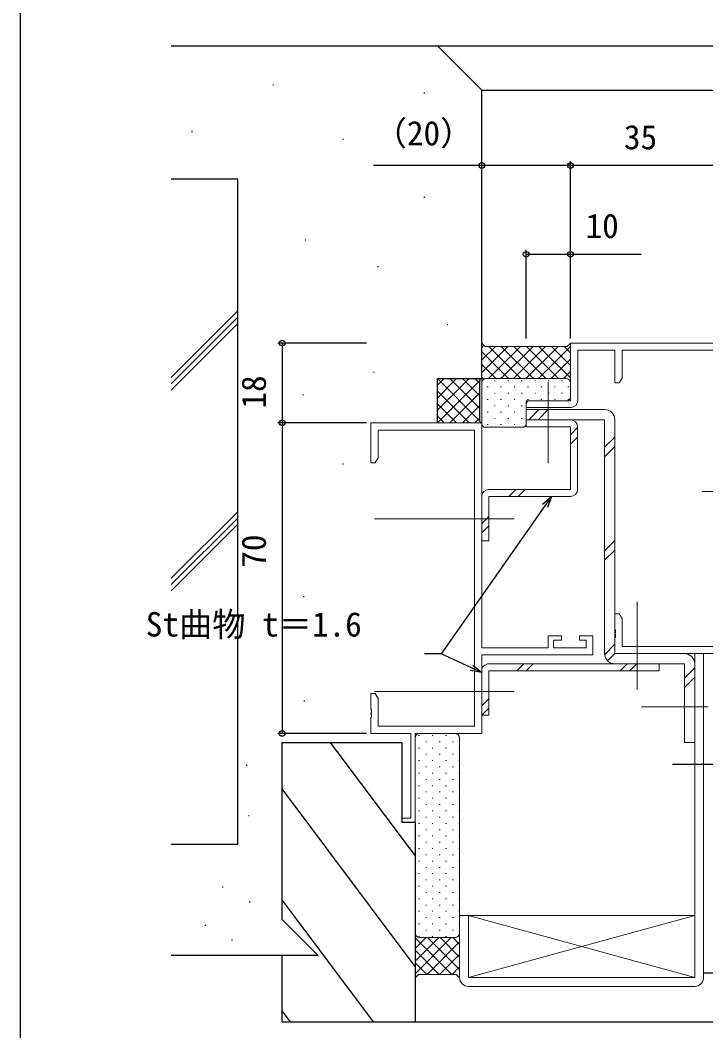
# Model space of a CAD drawing. Units: millimetres, scale not verified. Extents: x -437 to 438, y -554 to 551.
# Drawn here: x -436.8 to -282.3, y -338.2 to -110.5 of the extents above; entities that cross this region are included whole.
import ezdxf
from ezdxf.enums import TextEntityAlignment as Align

# ---------------------------------------------------------------- set-up
doc = ezdxf.new("R2010")
doc.units = ezdxf.units.MM
doc.header["$LTSCALE"] = 4
for name, color, linetype, lineweight in [('0-2_YKK_11', 7, 'Continuous', 18), ('0-3_YKK_11E', 4, 'Continuous', 18), ('0-5_YKK_13', 4, 'Continuous', 18)]:
    doc.layers.add(name, color=color, linetype=linetype, lineweight=lineweight)
for name, color, linetype in [('0-4_YKK_12', 2, 'Continuous'), ('0-7_YKK_D', 6, 'Continuous'), ('0-8_YKK_ZWAK', 7, 'Continuous'), ('0-9_YSS_K', 3, 'Continuous'), ('0-A_YSS_KE', 3, 'Continuous')]:
    doc.layers.add(name, color=color, linetype=linetype)
doc.styles.add('ＭＳ ゴシック', font='')
doc.styles.get('ＭＳ ゴシック').set_extended_font_data('MS Gothic')

msp = doc.modelspace()

# ---------------------------------------------------------------- linework, layer by layer
at = {"layer": '0-2_YKK_11', "color": 211}
for points in [[(-312.63, -197.7), (-322.76, -197.7), (-322.76, -196.2), (-312.76, -196.2), (-312.76, -183.2), (-277.76, -183.2)], [(-279.39, -251.57), (-279.39, -184.83), (-301.13, -184.83), (-301.13, -191.109), (-301.76, -192.2), (-302.76, -192.2), (-302.76, -184.83), (-311.13, -184.83), (-311.13, -196.2)], [(-277.76, -253.2), (-302.76, -253.2), (-302.76, -249.658), (-302.64, -249.475), (-302.64, -248.925), (-302.76, -248.742), (-302.76, -248.658), (-302.64, -248.475), (-302.64, -247.925), (-302.76, -247.742), (-302.76, -244.2), (-301.76, -244.2), (-301.13, -245.291), (-301.13, -251.57), (-279.39, -251.57)]]:
    msp.add_lwpolyline(points, dxfattribs=at)
msp.add_arc((-312.63, -196.2), 1.5, 270.00001, 359.99999, dxfattribs=at)
at = {"layer": '0-3_YKK_11E'}
for points in [[(-334.39, -202.831), (-334.39, -269.571), (-356.13, -269.571), (-356.13, -263.293), (-356.76, -262.201), (-357.76, -262.201), (-357.76, -265.743), (-357.64, -265.926), (-357.64, -266.476), (-357.76, -266.66), (-357.76, -266.743), (-357.64, -266.926), (-357.64, -267.476), (-357.76, -267.66), (-357.76, -271.201), (-348.76, -271.201), (-348.76, -290.301), (-350.76, -290.301), (-350.76, -291.201), (-347.76, -291.201), (-347.76, -271.201), (-332.76, -271.201), (-332.76, -253.501), (-307.76, -253.501), (-307.76, -249.201), (-310.76, -249.201), (-310.76, -250.201), (-309.26, -250.201), (-309.26, -251.871), (-316.56, -251.871), (-316.56, -250.201), (-314.76, -250.201), (-314.76, -249.201), (-317.76, -249.201), (-317.76, -251.871), (-332.76, -251.871), (-332.76, -201.201), (-357.76, -201.201), (-357.76, -210.201), (-356.76, -210.201)], [(-356.76, -210.201), (-356.13, -209.11), (-356.13, -202.831), (-334.39, -202.831)]]:
    msp.add_lwpolyline(points, dxfattribs=at)
at = {"layer": '0-4_YKK_12'}
for p, q in [((-342.76, -116.2), (3.72, -116.2)), ((-332.76, -126.2), (3.72, -126.2)), ((-273.946, -278.2), (-289.765, -278.2)), ((3.72, -325.2), (-282.761, -325.2))]:
    msp.add_line(p, q, dxfattribs=at)
at = {"layer": '0-5_YKK_13'}
for p, q in [((-332.261, -183.699), (-332.76, -184.198)), ((-326.855, -183.95), (-332.76, -189.855)), ((-329.684, -183.95), (-332.76, -187.026)), ((-324.027, -183.95), (-331.277, -191.2)), ((-331.188, -183.95), (-323.938, -191.2)), ((-321.199, -183.95), (-328.449, -191.2)), ((-328.359, -183.95), (-321.109, -191.2)), ((-318.37, -183.95), (-325.62, -191.2)), ((-325.531, -183.95), (-318.281, -191.2)), ((-315.542, -183.95), (-322.792, -191.2)), ((-322.702, -183.95), (-315.452, -191.2)), ((-312.76, -183.997), (-319.963, -191.2)), ((-319.874, -183.95), (-312.76, -191.064)), ((-317.045, -183.95), (-312.76, -188.235)), ((-314.217, -183.95), (-312.76, -185.407)), ((-312.76, -183.2), (-312.76, -192.2)), ((-332.76, -185.206), (-326.766, -191.2)), ((-332.76, -188.034), (-329.594, -191.2)), ((-312.76, -186.825), (-317.135, -191.2)), ((-332.76, -190.863), (-332.278, -191.345)), ((-313.76, -191.2), (-331.76, -191.2)), ((-331.76, -191.2), (-313.76, -191.2)), ((-312.76, -189.654), (-314.306, -191.2)), ((-332.76, -201.4), (-332.76, -192.191)), ((-331.535, -193.11), (-331.335, -193.11)), ((-329.92, -191.695), (-329.72, -191.695)), ((-328.505, -193.11), (-328.305, -193.11)), ((-326.89, -191.695), (-326.69, -191.695)), ((-325.475, -193.11), (-325.275, -193.11)), ((-323.86, -191.695), (-323.66, -191.695)), ((-322.445, -193.11), (-322.245, -193.11)), ((-320.83, -191.695), (-320.63, -191.695)), ((-319.415, -193.11), (-319.215, -193.11)), ((-317.8, -191.695), (-317.6, -191.695)), ((-317.765, -210.31), (-317.765, -192)), ((-316.385, -193.11), (-316.185, -193.11)), ((-314.77, -191.695), (-314.57, -191.695)), ((-313.355, -193.11), (-313.155, -193.11)), ((-312.76, -192.2), (-312.76, -195.4)), ((-332.76, -194.525), (-332.75, -194.525)), ((-329.92, -194.525), (-329.72, -194.525)), ((-326.89, -194.525), (-326.69, -194.525)), ((-323.86, -194.525), (-323.66, -194.525)), ((-320.83, -194.525), (-320.63, -194.525)), ((-317.8, -194.525), (-317.6, -194.525)), ((-314.77, -194.525), (-314.57, -194.525)), ((-332.76, -197.355), (-332.75, -197.355)), ((-331.535, -195.94), (-331.335, -195.94)), ((-329.92, -197.355), (-329.72, -197.355)), ((-328.505, -195.94), (-328.305, -195.94)), ((-326.89, -197.355), (-326.69, -197.355)), ((-325.475, -195.94), (-325.275, -195.94)), ((-323.86, -197.355), (-323.66, -197.355)), ((-322.76, -196.95), (-322.76, -201.4)), ((-322.445, -195.94), (-322.245, -195.94)), ((-313.56, -196.2), (-322.013, -196.2)), ((-319.415, -195.94), (-319.215, -195.94)), ((-316.385, -195.94), (-316.185, -195.94)), ((-313.355, -195.94), (-313.155, -195.94)), ((-332.76, -200.185), (-332.75, -200.185)), ((-331.535, -198.77), (-331.335, -198.77)), ((-329.92, -200.185), (-329.72, -200.185)), ((-328.505, -198.77), (-328.305, -198.77)), ((-326.89, -200.185), (-326.69, -200.185)), ((-325.475, -198.77), (-325.275, -198.77)), ((-323.86, -200.185), (-323.66, -200.185)), ((-323.56, -202.2), (-331.96, -202.2)), ((-331.535, -201.6), (-331.335, -201.6)), ((-328.505, -201.6), (-328.305, -201.6)), ((-325.475, -201.6), (-325.275, -201.6)), ((-283.075, -216.7), (-272.445, -216.7)), ((-325.46, -222.801), (-356.96, -222.801)), ((-297.76, -256.5), (-297.76, -241.5)), ((-297.76, -261.3), (-297.76, -242.99)), ((-325.46, -261.7), (-356.96, -261.7)), ((-281.76, -265.2), (-296.76, -265.2)), ((-347.76, -316.2), (-347.76, -272.201)), ((-346.8, -271.65), (-347, -271.65)), ((-346.76, -271.201), (-338.76, -271.201)), ((-345.185, -273.065), (-345.385, -273.065)), ((-343.77, -271.65), (-343.97, -271.65)), ((-342.155, -273.065), (-342.355, -273.065)), ((-340.74, -271.65), (-340.94, -271.65)), ((-339.125, -273.065), (-339.325, -273.065)), ((-337.76, -272.201), (-337.76, -316.2)), ((-346.8, -274.48), (-347, -274.48)), ((-343.77, -274.48), (-343.97, -274.48)), ((-340.74, -274.48), (-340.94, -274.48)), ((-337.76, -274.48), (-337.91, -274.48)), ((-346.8, -277.31), (-347, -277.31)), ((-345.185, -275.895), (-345.385, -275.895)), ((-343.77, -277.31), (-343.97, -277.31)), ((-342.155, -275.895), (-342.355, -275.895)), ((-340.74, -277.31), (-340.94, -277.31)), ((-339.125, -275.895), (-339.325, -275.895)), ((-337.76, -277.31), (-337.91, -277.31)), ((-345.185, -278.725), (-345.385, -278.725)), ((-342.155, -278.725), (-342.355, -278.725)), ((-339.125, -278.725), (-339.325, -278.725)), ((-346.8, -280.14), (-347, -280.14)), ((-345.185, -281.555), (-345.385, -281.555)), ((-343.77, -280.14), (-343.97, -280.14)), ((-342.155, -281.555), (-342.355, -281.555)), ((-340.74, -280.14), (-340.94, -280.14)), ((-339.125, -281.555), (-339.325, -281.555)), ((-337.76, -280.14), (-337.91, -280.14)), ((-346.8, -282.97), (-347, -282.97)), ((-345.185, -284.385), (-345.385, -284.385)), ((-343.77, -282.97), (-343.97, -282.97)), ((-342.155, -284.385), (-342.355, -284.385)), ((-340.74, -282.97), (-340.94, -282.97)), ((-339.125, -284.385), (-339.325, -284.385)), ((-337.76, -282.97), (-337.91, -282.97)), ((-346.8, -285.8), (-347, -285.8)), ((-343.77, -285.8), (-343.97, -285.8)), ((-340.74, -285.8), (-340.94, -285.8)), ((-337.76, -285.8), (-337.91, -285.8)), ((-346.8, -288.63), (-347, -288.63)), ((-345.185, -287.215), (-345.385, -287.215)), ((-343.77, -288.63), (-343.97, -288.63)), ((-342.155, -287.215), (-342.355, -287.215)), ((-340.74, -288.63), (-340.94, -288.63)), ((-339.125, -287.215), (-339.325, -287.215)), ((-337.76, -288.63), (-337.91, -288.63)), ((-346.8, -291.46), (-347, -291.46)), ((-345.185, -290.045), (-345.385, -290.045)), ((-343.77, -291.46), (-343.97, -291.46)), ((-342.155, -290.045), (-342.355, -290.045)), ((-340.74, -291.46), (-340.94, -291.46)), ((-339.125, -290.045), (-339.325, -290.045)), ((-337.76, -291.46), (-337.91, -291.46)), ((-345.185, -292.875), (-345.385, -292.875)), ((-342.155, -292.875), (-342.355, -292.875)), ((-339.125, -292.875), (-339.325, -292.875)), ((-346.8, -294.29), (-347, -294.29)), ((-345.185, -295.705), (-345.385, -295.705)), ((-343.77, -294.29), (-343.97, -294.29)), ((-342.155, -295.705), (-342.355, -295.705)), ((-340.74, -294.29), (-340.94, -294.29)), ((-339.125, -295.705), (-339.325, -295.705)), ((-337.76, -294.29), (-337.91, -294.29)), ((-346.8, -297.12), (-347, -297.12)), ((-343.77, -297.12), (-343.97, -297.12)), ((-340.74, -297.12), (-340.94, -297.12)), ((-337.76, -297.12), (-337.91, -297.12)), ((-346.8, -299.95), (-347, -299.95)), ((-345.185, -298.535), (-345.385, -298.535)), ((-343.77, -299.95), (-343.97, -299.95)), ((-342.155, -298.535), (-342.355, -298.535)), ((-340.74, -299.95), (-340.94, -299.95)), ((-339.125, -298.535), (-339.325, -298.535)), ((-337.76, -299.95), (-337.91, -299.95)), ((-346.8, -302.78), (-347, -302.78)), ((-345.185, -301.365), (-345.385, -301.365)), ((-343.77, -302.78), (-343.97, -302.78)), ((-342.155, -301.365), (-342.355, -301.365)), ((-340.74, -302.78), (-340.94, -302.78)), ((-339.125, -301.365), (-339.325, -301.365)), ((-337.76, -302.78), (-337.91, -302.78)), ((-345.185, -304.195), (-345.385, -304.195)), ((-342.155, -304.195), (-342.355, -304.195)), ((-339.125, -304.195), (-339.325, -304.195)), ((-346.8, -305.61), (-347, -305.61)), ((-345.185, -307.025), (-345.385, -307.025)), ((-343.77, -305.61), (-343.97, -305.61)), ((-342.155, -307.025), (-342.355, -307.025)), ((-340.74, -305.61), (-340.94, -305.61)), ((-339.125, -307.025), (-339.325, -307.025)), ((-337.76, -305.61), (-337.91, -305.61)), ((-346.8, -308.44), (-347, -308.44)), ((-343.77, -308.44), (-343.97, -308.44)), ((-340.74, -308.44), (-340.94, -308.44)), ((-337.76, -308.44), (-337.91, -308.44)), ((-346.8, -311.27), (-347, -311.27)), ((-345.185, -309.855), (-345.385, -309.855)), ((-343.77, -311.27), (-343.97, -311.27)), ((-342.155, -309.855), (-342.355, -309.855)), ((-340.74, -311.27), (-340.94, -311.27)), ((-339.125, -309.855), (-339.325, -309.855)), ((-337.76, -311.27), (-337.91, -311.27)), ((-346.8, -314.1), (-347, -314.1)), ((-345.185, -312.685), (-345.385, -312.685)), ((-343.77, -314.1), (-343.97, -314.1)), ((-342.155, -312.685), (-342.355, -312.685)), ((-340.74, -314.1), (-340.94, -314.1)), ((-339.125, -312.685), (-339.325, -312.685)), ((-337.76, -314.1), (-337.91, -314.1)), ((-335.76, -312.2), (-284.761, -326.2)), ((-345.185, -315.515), (-345.385, -315.515)), ((-342.155, -315.515), (-342.355, -315.515)), ((-339.125, -315.515), (-339.325, -315.515)), ((-337.76, -316.2), (-337.76, -326.242)), ((-347.621, -316.708), (-347.76, -316.847)), ((-339.628, -317.2), (-347.76, -325.332)), ((-342.456, -317.2), (-347.76, -322.504)), ((-345.285, -317.2), (-347.76, -319.675)), ((-347.76, -317.23), (-339.498, -325.492)), ((-346.8, -316.93), (-347, -316.93)), ((-338.76, -317.2), (-346.76, -317.2)), ((-346.76, -317.2), (-338.76, -317.2)), ((-337.76, -318.161), (-345.091, -325.492)), ((-344.962, -317.2), (-337.76, -324.402)), ((-343.77, -316.93), (-343.97, -316.93)), ((-342.134, -317.2), (-337.76, -321.573)), ((-340.74, -316.93), (-340.94, -316.93)), ((-339.305, -317.2), (-337.76, -318.745)), ((-347.76, -320.059), (-342.327, -325.492)), ((-337.76, -320.989), (-342.263, -325.492)), ((-347.76, -322.887), (-345.155, -325.492)), ((-337.76, -323.817), (-339.435, -325.492)), ((-347.76, -325.716), (-347.497, -325.979))]:
    msp.add_line(p, q, dxfattribs=at)
at = {"layer": '0-5_YKK_13', "color": 1}
for p, q in [((-322.187, -200.5), (-319.887, -198.2)), ((-320.064, -200.5), (-317.764, -198.2)), ((-312.76, -203.87), (-311.16, -202.27)), ((-311.16, -202.1), (-311.16, -216.201)), ((-312.76, -205.993), (-311.16, -204.393)), ((-305.06, -206.708), (-302.76, -204.408)), ((-305.06, -208.831), (-302.76, -206.531)), ((-326.691, -217.801), (-325.091, -216.201)), ((-324.568, -217.801), (-322.968, -216.201)), ((-332.76, -227.801), (-332.76, -217.801)), ((-332.76, -223.87), (-331.16, -222.27)), ((-332.76, -225.993), (-331.16, -224.393)), ((-305.06, -230.043), (-302.76, -227.743)), ((-305.06, -232.166), (-302.76, -229.866)), ((-305.054, -253.371), (-302.76, -251.077)), ((-304.386, -254.826), (-302.76, -253.2)), ((-292.76, -255.5), (-331.16, -255.5)), ((-324.883, -257.1), (-323.283, -255.5)), ((-322.76, -257.1), (-321.16, -255.5)), ((-301.548, -257.1), (-299.948, -255.5)), ((-299.425, -257.1), (-297.825, -255.5)), ((-287.061, -258.713), (-284.761, -256.413)), ((-287.061, -260.836), (-284.761, -258.536)), ((-332.76, -264.977), (-331.16, -263.377)), ((-332.76, -267.1), (-331.16, -265.5)), ((-284.761, -328.2), (-335.76, -328.2))]:
    msp.add_line(p, q, dxfattribs=at)
at = {"layer": '0-5_YKK_13'}
for points in [[(-332.76, -192.2), (-332.76, -183.2), (-332.01, -183.95), (-313.51, -183.95), (-312.76, -183.2)], [(-335.76, -312.2), (-284.761, -312.2), (-335.76, -326.2)], [(-337.76, -326.242), (-338.51, -325.492), (-347.01, -325.492), (-347.76, -326.242), (-347.76, -316.2)], [(-337.76, -326.242), (-338.51, -325.492), (-347.01, -325.492), (-347.76, -326.242)]]:
    msp.add_lwpolyline(points, dxfattribs=at)
at = {"layer": '0-5_YKK_13', "color": 1}
for points in [[(-305.06, -198.2), (-322.76, -198.2), (-322.76, -200.5)], [(-331.16, -216.201), (-312.76, -216.201), (-312.76, -202.1), (-322.76, -202.1), (-322.76, -200.5), (-312.76, -200.5)], [(-322.76, -200.5), (-305.06, -200.5), (-305.06, -253.2)], [(-287.061, -253.2), (-302.76, -253.2), (-302.76, -200.5)], [(-312.76, -217.801), (-331.16, -217.801), (-331.16, -227.801), (-332.76, -227.801)], [(-335.76, -312.2), (-335.76, -326.2), (-284.761, -326.2), (-284.761, -253.2), (-282.761, -253.2), (-282.761, -326.2)], [(-332.76, -257.1), (-332.76, -267.1), (-331.16, -267.1), (-331.16, -257.1), (-292.76, -257.1), (-292.76, -255.5)], [(-302.76, -255.5), (-287.061, -255.5), (-287.061, -273.2), (-284.761, -273.2), (-284.761, -255.5)], [(-337.76, -326.2), (-337.76, -312.2), (-335.76, -312.2)]]:
    msp.add_lwpolyline(points, dxfattribs=at)
at = {"layer": '0-5_YKK_13'}
for centre, radius, start, end in [((-331.76, -192.2), 1, 89.99838, 180.00392), ((-331.76, -192.2), 1, 90, 179.48712), ((-313.76, -192.2), 1, 0, 90), ((-313.76, -192.2), 1, 0, 90), ((-313.56, -195.4), 0.8, 270.00004, 360), ((-322.01, -196.95), 0.75, 90.22739, 179.99864), ((-331.96, -201.4), 0.8, 180, 270), ((-323.56, -201.4), 0.8, 270, 360), ((-346.76, -272.201), 1, 90, 180), ((-338.76, -272.201), 1, 0, 90), ((-346.76, -316.2), 1, 180, 270), ((-346.76, -316.2), 1, 180, 270), ((-338.76, -316.2), 1, 270, 0), ((-338.76, -316.2), 1, 270, 0)]:
    msp.add_arc(centre, radius, start, end, dxfattribs=at)
at = {"layer": '0-5_YKK_13', "color": 1}
for centre, radius, start, end in [((-305.06, -200.5), 2.3, 0, 90), ((-312.76, -202.1), 1.6, 0, 90), ((-331.16, -217.801), 1.6, 90, 180), ((-312.76, -216.201), 1.6, 270, 360), ((-302.76, -253.2), 2.3, 180, 270), ((-287.061, -255.5), 2.3, 359.99999, 90), ((-331.16, -257.1), 1.6, 89.99999, 180), ((-335.76, -326.2), 2, 180, 270), ((-284.761, -326.2), 2, 270, 0)]:
    msp.add_arc(centre, radius, start, end, dxfattribs=at)
at = {"layer": '0-7_YKK_D'}
for p, q in [((-332.76, -182.2), (-332.76, -142.2)), ((-312.76, -182.2), (-312.76, -142.2)), ((-312.76, -182.2), (-312.76, -142.2)), ((-277.76, -143.2), (-312.76, -143.2)), ((-322.76, -182.2), (-322.76, -162.2)), ((-312.76, -182.2), (-312.76, -162.2)), ((-358.76, -183.2), (-378.76, -183.2)), ((-377.76, -183.2), (-377.76, -201.2)), ((-358.76, -201.2), (-378.76, -201.2)), ((-358.76, -201.201), (-378.76, -201.201)), ((-377.76, -201.201), (-377.76, -271.201)), ((-358.76, -271.201), (-378.76, -271.201))]:
    msp.add_line(p, q, dxfattribs=at)
for points in [[(-312.76, -143.2), (-332.76, -143.2), (-357.165, -143.2)], [(-322.76, -163.2), (-312.76, -163.2), (-296.835, -163.2)], [(-317.067, -217.801), (-318.529, -219.89), (-341.875, -253.231), (-345.675, -253.231)], [(-319.089, -219.498), (-317.067, -217.801), (-317.969, -220.282)], [(-332.76, -257.482), (-335.071, -256.404), (-341.875, -253.231)], [(-334.782, -255.785), (-332.76, -257.482), (-335.36, -257.023)]]:
    msp.add_lwpolyline(points, dxfattribs=at)
for centre in [(-332.76, -143.2), (-312.76, -143.2), (-312.76, -143.2), (-322.76, -163.2), (-312.76, -163.2), (-377.76, -183.2), (-377.76, -201.2), (-377.76, -201.201), (-377.76, -271.201)]:
    msp.add_circle(centre, 0.637, dxfattribs=at)
at = {"layer": '0-8_YKK_ZWAK'}
msp.add_line((-436.8, 516.3), (-436.8, -553.7), dxfattribs=at)
at = {"layer": '0-9_YSS_K'}
for p, q in [((-379.67, -125.123), (-379.87, -125.123)), ((-345.615, -126.856), (-345.815, -126.856)), ((-397.96, -135.575), (-398.16, -135.575)), ((-363.906, -137.308), (-364.106, -137.308)), ((-345.615, -150.372), (-345.815, -150.372)), ((-372.396, -160.051), (-372.596, -160.051)), ((-356.067, -166.049), (-356.267, -166.049)), ((-402.76, -190.975), (-387.76, -175.975)), ((-402.76, -192.389), (-387.76, -177.389)), ((-402.76, -193.803), (-387.76, -178.803)), ((-340.39, -179.114), (-340.59, -179.114)), ((-356.991, -189.836), (-357.191, -189.836)), ((-342.76, -195.528), (-338.432, -191.2)), ((-342.76, -198.357), (-335.603, -191.2)), ((-342.76, -192.7), (-341.26, -191.2)), ((-333.26, -200.715), (-342.76, -191.215)), ((-333.26, -197.886), (-339.946, -191.2)), ((-333.26, -195.058), (-337.118, -191.2)), ((-333.26, -192.229), (-334.289, -191.2)), ((-342.76, -201.185), (-333.26, -191.685)), ((-333.26, -191.7), (-333.26, -200.7)), ((-372.918, -194.891), (-373.118, -194.891)), ((-335.603, -201.2), (-342.76, -194.043)), ((-339.946, -201.2), (-333.26, -194.514)), ((-338.432, -201.2), (-342.76, -196.872)), ((-337.118, -201.2), (-333.26, -197.342)), ((-341.26, -201.2), (-342.76, -199.7)), ((-334.289, -201.2), (-333.26, -200.171)), ((-363.906, -210.468), (-364.106, -210.468)), ((-402.76, -236.23), (-387.76, -221.23)), ((-402.76, -237.644), (-387.76, -222.644)), ((-402.76, -239.058), (-387.76, -224.058)), ((-372.786, -240.432), (-372.986, -240.432)), ((-372.658, -263.91), (-372.858, -263.91)), ((-347.76, -298.697), (-366.883, -273.2)), ((-385.661, -278.403), (-385.861, -278.403)), ((-347.76, -323.697), (-377.76, -283.697)), ((-385.168, -289.763), (-385.368, -289.763)), ((-391.016, -305.833), (-391.216, -305.833)), ((-384.994, -309.183), (-385.194, -309.183)), ((-357.133, -336.2), (-377.76, -308.697)), ((-394.983, -314.451), (-395.183, -314.451)), ((-388.961, -317.801), (-389.161, -317.801)), ((-375.883, -336.2), (-377.76, -333.697)), ((-347.76, -336.2), (3.72, -336.2))]:
    msp.add_line(p, q, dxfattribs=at)
for centre, start, end in [((-332.76, -191.7), 90, 180), ((-332.76, -200.7), 180, 270)]:
    msp.add_arc(centre, 0.5, start, end, dxfattribs=at)
at = {"layer": '0-A_YSS_KE'}
for p, q in [((-402.76, -116.2), (-342.76, -116.2)), ((-332.76, -126.2), (-342.76, -116.2)), ((-402.76, -146.2), (-387.76, -146.2)), ((-387.76, -296.2), (-387.76, -146.2)), ((-377.76, -273.2), (-350.76, -273.2)), ((-350.76, -273.2), (-350.76, -291.2)), ((-350.76, -291.2), (-347.76, -291.2)), ((-350.76, -291.2), (-347.76, -291.2)), ((-347.76, -291.2), (-347.76, -336.2)), ((-387.76, -296.2), (-402.76, -296.2)), ((-377.76, -321.2), (-402.76, -321.2)), ((-377.76, -336.2), (-377.76, -321.2)), ((-369.66, -321.2), (-377.76, -321.2)), ((-377.76, -336.2), (-347.76, -336.2))]:
    msp.add_line(p, q, dxfattribs=at)
for points in [[(-342.76, -201.2), (-342.76, -191.2), (-332.76, -191.2), (-332.76, -126.2)], [(-369.66, -321.2), (-377.76, -313.1), (-377.76, -273.2)]]:
    msp.add_lwpolyline(points, dxfattribs=at)

# ---------------------------------------------------------------- texts
at = {"layer": '0-7_YKK_D', "style": 'ＭＳ ゴシック'}
for s, p in [('（20）', (-357.125, -140.305)), ('35', (-300.715, -141.2)), ('10', (-309.361, -161.2)), ('St曲物 t＝1.6', (-408.487, -251.001))]:
    msp.add_text(s, height=5.499, dxfattribs=at).set_placement(p, align=Align.BOTTOM_LEFT)
for s, p in [('18', (-379.76, -197.974)), ('70', (-379.76, -233.834))]:
    msp.add_text(s, height=5.499, rotation=90, dxfattribs=at).set_placement(p, align=Align.BOTTOM_LEFT)

doc.saveas('drawing.dxf')
